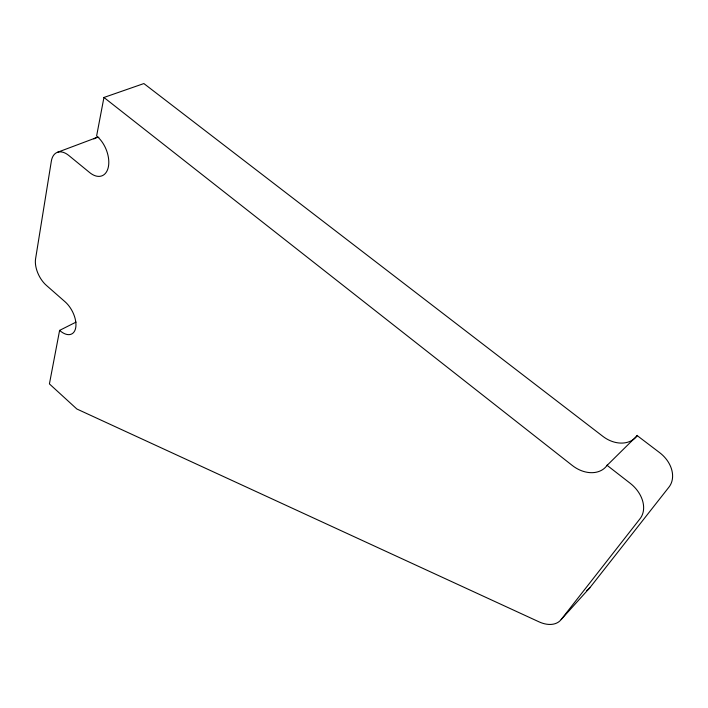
<?xml version="1.0" encoding="UTF-8"?>
<svg xmlns="http://www.w3.org/2000/svg" width="708" height="708" viewBox="0 0 708 708"><rect width="100%" height="100%" fill="white"/><g stroke="black" fill="none" stroke-linecap="round" stroke-linejoin="round"><path stroke-width="1.06" d="M76.057 322.105L59.605 330.388L49.418 383.904L76.845 408.994L539.009 621.836A26.223 17.452 42.6 0 0 561.134 619.58L589.852 587.737L668.945 487.139A27.957 21.329 38.3 0 0 659.67 452.678L637.218 435.624L607.11 465.351L630.164 483.263A28.948 21.417 39.8 0 1 640.05 518.716L561.134 619.58M637.218 435.624L637.412 435.349A27.647 21.674 41.3 0 1 602.924 436.394L143.874 83.562L103.943 97.465L96.607 136.007A23.196 13.824 67.2 0 1 108.412 166.681A23.196 13.824 67.2 0 1 89.65 172.557L68.844 155.521A22.399 12.939 66.5 0 0 51.33 161.229L35.577 258.827A20.559 11.337 63.5 0 0 46.356 285.359L65.056 301.767A20.116 11.045 62.1 0 1 75.685 327.884A20.116 11.045 62.1 0 1 59.605 330.388M607.11 465.351L607.296 465.076A28.639 21.753 42.7 0 1 572.276 465.457L103.943 97.465M57.605 152.247L96.244 137.724M589.852 587.737A25.391 17.514 41.5 0 1 586.782 590.507M93.952 138.936A21.78 13.116 67.1 0 1 98.846 137.299"/></g></svg>
